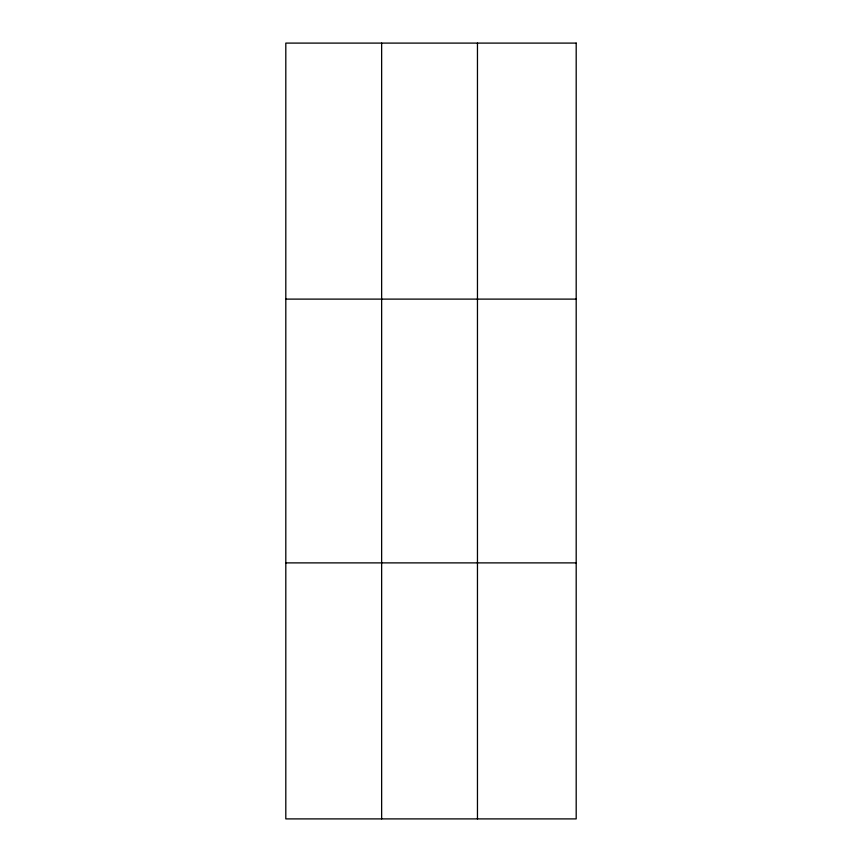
<?xml version="1.0" encoding="UTF-8"?>
<svg xmlns="http://www.w3.org/2000/svg" width="862" height="862" viewBox="0 0 862 862"><rect width="100%" height="100%" fill="white"/><g stroke="black" fill="none" stroke-linecap="round" stroke-linejoin="round"><path stroke-width="1.29" d="M381.64 818.9L381.64 43.1M477.462 818.9L477.462 43.1M285.807 299.114L576.193 299.114M285.807 562.886L576.193 562.886M576.193 43.1L285.807 43.1L285.807 818.9L576.193 818.9L576.193 43.1"/></g></svg>
